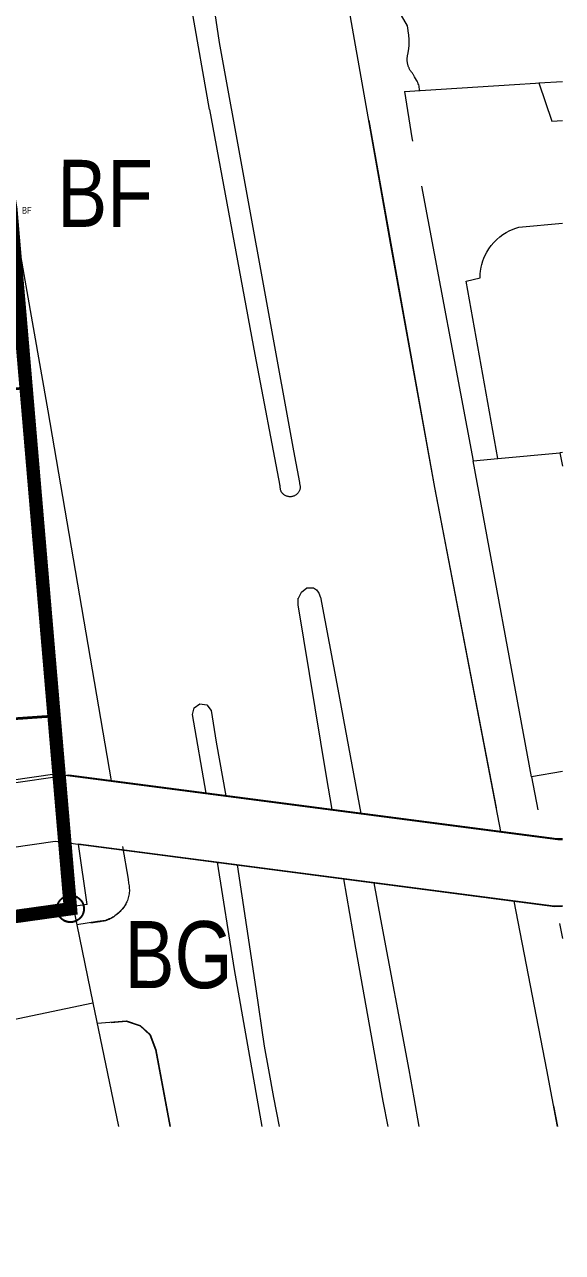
# Model space of a CAD drawing. Header units: millimetres. Extents: x 834681283 to 835686922, y 817551134 to 819407044.
# Drawn here: x 835646777 to 835686922, y 818014357 to 818105933 of the extents above; entities that cross this region are included whole.
import ezdxf
from ezdxf.xclip import XClip

# ---------------------------------------------------------------- set-up
doc = ezdxf.new("R2010")
doc.units = ezdxf.units.MM
doc.header["$LTSCALE"] = 1200
doc.header["$MEASUREMENT"] = 0
doc.header["$XCLIPFRAME"] = 0
doc.linetypes.add('SITE BOUNDARY$0$DASHDOT', pattern=[1, 0.5, -0.25, 0, -0.25])
doc.linetypes.add('SITE BOUNDARY$0$PHANTOM', pattern=[2.5, 1.25, -0.25, 0.25, -0.25, 0.25, -0.25])
doc.layers.get('Defpoints').update_dxf_attribs({"color": 15})
doc.layers.add('12027_SITE$0$00_Base_Plan', color=8, linetype='Continuous', lineweight=18)
doc.layers.add('SITE BOUNDARY$0$AR-SIMS_BL_400', color=1, linetype='SITE BOUNDARY$0$PHANTOM', lineweight=140)
doc.layers.add('SITE BOUNDARY$0$AR-SIMS_BL_SB_400', color=4, linetype='SITE BOUNDARY$0$PHANTOM')
doc.layers.add('SITE BOUNDARY$0$AR-SITE-TXT_AR_BS_', color=4, linetype='Continuous')
doc.styles.add('SITE BOUNDARY$0$CAD_2500_2.5mm', font='arial.ttf', dxfattribs={"height": 6.25})

# ---------------------------------------------------------------- blocks, each defined once
blk = doc.blocks.new('12027_SITE')
at = {"layer": '12027_SITE$0$00_Base_Plan', "linetype": 'Continuous'}
for p, q in [((835336.85656, 818088.49017), (835342.54043, 818056.38627)), ((835354.61037, 818078.8573), (835357.98942, 818060.58531)), ((835371.41945, 818050.66234), (835366.50642, 818078.04109)), ((835357.98942, 818060.58531), (835359.85345, 818050.79031)), ((835342.54043, 818056.38627), (835347.25447, 818028.79227)), ((835360.86344, 818053.40332), (835361.31445, 818051.03432)), ((835363.3425, 818029.11932), (835361.20547, 818041.92032)), ((835344.0925, 818029.20455), (835339.30092, 818028.5116)), ((835380.5258, 818024.45412), (835344.0925, 818029.20455)), ((835443.71518, 818027.02591), (835380.5258, 818024.45412)), ((835380.30262, 818019.44089), (835344.82332, 818024.06694)), ((835345.47379, 818019.56904), (835344.82332, 818024.06694)), ((835348.09543, 818023.90153), (835348.52552, 818021.45128)), ((835436.8217, 818021.74121), (835380.30262, 818019.44089)), ((835345.47379, 818019.56904), (835340.80936, 818018.89449))]:
    blk.add_line(p, q, dxfattribs=at)
at = {"layer": '12027_SITE$0$00_Base_Plan', "linetype": 'Continuous', "flags": 128}
for points in [[(835376.35385, 818024.99808), (835371.41945, 818050.66234), (835368.1134, 818068.88033), (835366.14237, 818079.99333), (835365.04336, 818086.19433)], [(835376.01097, 818026.78144), (835371.41945, 818050.66234), (835368.1134, 818068.88033), (835366.14237, 818079.99333), (835365.04336, 818086.19433)], [(835354.61037, 818078.8573), (835353.27935, 818086.3583), (835352.25234, 818093.90729), (835351.53032, 818101.49129), (835351.1153, 818109.09829), (835351.00828, 818116.71529), (835351.20826, 818124.33129), (835351.71624, 818131.93229), (835352.83921, 818142.0393), (835353.5342, 818147.0763)], [(835354.83626, 818145.4113), (835354.09522, 818140.0033), (835353.29823, 818132.6723), (835352.69726, 818124.1083), (835352.51428, 818115.52429), (835352.7503, 818106.9423), (835353.31732, 818099.2183), (835354.17134, 818091.5203), (835355.31236, 818083.8593), (835360.86344, 818053.40332)], [(835370.26436, 818080.29086), (835370.26536, 818080.39086), (835370.25835, 818080.49086), (835370.24235, 818080.58886), (835370.21735, 818080.68586), (835370.18535, 818080.78086), (835370.14535, 818080.87286), (835370.09734, 818080.95985), (835370.04234, 818081.04385), (835369.89233, 818081.30085), (835369.86933, 818081.34485), (835369.84633, 818081.38885), (835369.82133, 818081.43285), (835369.79533, 818081.47585), (835369.76833, 818081.51785), (835369.74033, 818081.55885), (835369.70033, 818081.61384), (835369.66933, 818081.65284), (835369.63933, 818081.69284), (835369.61132, 818081.73384), (835369.58432, 818081.77584), (835369.55832, 818081.81884), (835369.53432, 818081.86284), (835369.51132, 818081.90784), (835369.49032, 818081.95284), (835369.47032, 818081.99884), (835369.45132, 818082.04484), (835369.43432, 818082.09184), (835369.41931, 818082.13984), (835369.40531, 818082.18784), (835369.39331, 818082.23584), (835369.38231, 818082.28484), (835369.37331, 818082.33384), (835369.36631, 818082.38384), (835369.36031, 818082.43284), (835369.35631, 818082.48284), (835369.35331, 818082.53284), (835369.3523, 818082.58284), (835369.3533, 818082.63284), (835369.3553, 818082.68284), (835369.3593, 818082.73284), (835369.3653, 818082.78284), (835369.3723, 818082.83184), (835369.3893, 818082.92084), (835369.40029, 818082.96984), (835369.41129, 818083.01784), (835369.42129, 818083.06684), (835369.43029, 818083.11684), (835369.43929, 818083.16584), (835369.44729, 818083.21484), (835369.45529, 818083.26384), (835369.46229, 818083.31384), (835369.46928, 818083.36384), (835369.47528, 818083.41284), (835369.48028, 818083.46284), (835369.48528, 818083.51284), (835369.48928, 818083.56184), (835369.49328, 818083.61184), (835369.49628, 818083.66184), (835369.49928, 818083.71184), (835369.50028, 818083.76184), (835369.50227, 818083.81184), (835369.50327, 818083.86184), (835369.50327, 818083.91184), (835369.50227, 818083.96184), (835369.50127, 818084.01184), (835369.50027, 818084.06184), (835369.49827, 818084.11184), (835369.49527, 818084.16184), (835369.49226, 818084.21184), (835369.48826, 818084.26184), (835369.48326, 818084.31084), (835369.47826, 818084.36084), (835369.47326, 818084.41084), (835369.46626, 818084.46084), (835369.46026, 818084.50984), (835369.45226, 818084.55984), (835369.44425, 818084.60884), (835369.43625, 818084.65784), (835369.42725, 818084.70684), (835369.41725, 818084.75584), (835369.37424, 818085.09684), (835368.92422, 818085.85983)], [(835378.94102, 818080.82798), (835379.17817, 818080.84291), (835408.0307, 818082.65911), (835408.84354, 818082.71028), (835409.65638, 818082.76145), (835411.28513, 818082.86397), (835412.04201, 818082.91162), (835412.83347, 818082.96144), (835435.97506, 818084.41815)], [(835369.14445, 818080.21131), (835377.35742, 818080.7283)], [(835369.14445, 818080.21131), (835369.69413, 818076.75255), (835369.74674, 818076.49649)], [(835377.35742, 818080.7283), (835378.94102, 818080.82798)], [(835377.35742, 818080.7283), (835378.94102, 818080.82798)], [(835379.17817, 818080.84291), (835380.15504, 818077.99304), (835381.43629, 818078.06143), (835381.43661, 818078.05701)], [(835379.17817, 818080.84291), (835380.15504, 818077.99304), (835381.43629, 818078.06143), (835381.43661, 818078.05701)], [(835376.11659, 818052.83669), (835373.75299, 818066.06319), (835374.79204, 818066.30345), (835374.80375, 818066.60228), (835374.82719, 818066.8015), (835374.87406, 818067.09642), (835374.92093, 818067.29174), (835375.00686, 818067.57885), (835375.07716, 818067.76635), (835375.15919, 818067.94995), (835375.2959, 818068.21557), (835375.45215, 818068.47144), (835375.62792, 818068.71558), (835375.82323, 818068.9441), (835376.03416, 818069.157), (835376.26072, 818069.35232), (835376.499, 818069.53201), (835376.7529, 818069.69217), (835377.01852, 818069.83085), (835377.20211, 818069.91289), (835377.38961, 818069.98516), (835377.67476, 818070.07501), (835382.04975, 818070.4716)], [(835370.42609, 818073.12808), (835374.28456, 818052.66282)], [(835407.54226, 818057.45073), (835382.31965, 818055.54582), (835382.49548, 818053.44036), (835380.74158, 818053.24305)], [(835380.74158, 818053.24305), (835382.84689, 818042.89634), (835412.69321, 818048.55693), (835411.88997, 818055.21451), (835419.28839, 818055.77914), (835421.4996, 818044.88662), (835420.64029, 818042.23621), (835418.15202, 818041.62482), (835418.74589, 818036.50179), (835412.07014, 818035.20866), (835411.74975, 818038.70865), (835410.47072, 818038.46607), (835385.2806, 818033.68857), (835384.73425, 818033.58494), (835385.37886, 818030.29199), (835378.62498, 818029.07503), (835374.28456, 818052.66282), (835376.11659, 818052.83669)], [(835376.11659, 818052.83669), (835380.74158, 818053.24305)], [(835376.11659, 818052.83669), (835380.74158, 818053.24305)], [(835361.31445, 818051.03432), (835361.32045, 818050.98432), (835361.32945, 818050.93332), (835361.33845, 818050.88332), (835361.34745, 818050.83232), (835361.35645, 818050.78132), (835361.36245, 818050.73132), (835361.36545, 818050.68232), (835361.36445, 818050.63332), (835361.35845, 818050.58632), (835361.34745, 818050.53932), (835361.33145, 818050.49132), (835361.31345, 818050.44432), (835361.29045, 818050.39732), (835361.26545, 818050.35132), (835361.23845, 818050.30732), (835361.20845, 818050.26532), (835361.17645, 818050.22632), (835361.14245, 818050.19132), (835361.10645, 818050.15832), (835361.06745, 818050.12832), (835361.02545, 818050.09932), (835360.98045, 818050.07332), (835360.93345, 818050.04932), (835360.88645, 818050.02932), (835360.83745, 818050.01132), (835360.78945, 818049.99732), (835360.75845, 818049.99032), (835360.74145, 818049.98632), (835360.69345, 818049.98032), (835360.64345, 818049.97632), (835360.59245, 818049.97732), (835360.54145, 818049.98032), (835360.48945, 818049.98732), (835360.43845, 818049.99732), (835360.38845, 818050.01031), (835360.34045, 818050.02631), (835360.29545, 818050.04531), (835360.25245, 818050.06631), (835360.20945, 818050.09231), (835360.16745, 818050.12131), (835360.12645, 818050.15331), (835360.08845, 818050.18831), (835360.05145, 818050.22531), (835360.01745, 818050.26431), (835359.98745, 818050.30431), (835359.96045, 818050.34531), (835359.93745, 818050.38731), (835359.92045, 818050.43231), (835359.90645, 818050.47931), (835359.89645, 818050.52931), (835359.88745, 818050.57931), (835359.88045, 818050.63031), (835359.87345, 818050.68131), (835359.86545, 818050.73231), (835359.85345, 818050.79031)], [(835361.23247, 818042.42132), (835361.46447, 818042.86332), (835361.86347, 818043.18232), (835362.35247, 818043.17332), (835362.59447, 818043.04332), (835362.72247, 818042.86832), (835362.72247, 818042.86732), (835362.72347, 818042.86632), (835362.72347, 818042.86632), (835362.72447, 818042.86532), (835362.72447, 818042.86432), (835362.72447, 818042.86332), (835362.72547, 818042.86232), (835362.72547, 818042.86132), (835362.72647, 818042.86032), (835362.72647, 818042.85932), (835362.72747, 818042.85832), (835362.72747, 818042.85732), (835362.72747, 818042.85632), (835362.72847, 818042.85632), (835362.72847, 818042.85532), (835362.72947, 818042.85432), (835362.72947, 818042.85332), (835362.73047, 818042.85232), (835362.73047, 818042.85132), (835362.73047, 818042.85032), (835362.73147, 818042.84932), (835362.73147, 818042.84832), (835362.73247, 818042.84732), (835362.73247, 818042.84632), (835362.73247, 818042.84532), (835362.73347, 818042.84432), (835362.73347, 818042.84432), (835362.73447, 818042.84332), (835362.73447, 818042.84232), (835362.73547, 818042.84132), (835362.73547, 818042.84032), (835362.73547, 818042.83932), (835362.73647, 818042.83832), (835362.73647, 818042.83732), (835362.73747, 818042.83632), (835362.73747, 818042.83532), (835362.73747, 818042.83432), (835362.73847, 818042.83332), (835362.73847, 818042.83232), (835362.73947, 818042.83132), (835362.73947, 818042.83032), (835362.73947, 818042.82932), (835362.74047, 818042.82932), (835362.74047, 818042.82832), (835362.74147, 818042.82732), (835362.74147, 818042.82632), (835362.74147, 818042.82532), (835362.74247, 818042.82432), (835362.74247, 818042.82332), (835362.74347, 818042.82232), (835362.74347, 818042.82132), (835362.74347, 818042.82032), (835362.74447, 818042.81932), (835362.74447, 818042.81832), (835362.74547, 818042.81732), (835362.74547, 818042.81632), (835362.74547, 818042.81532), (835362.74647, 818042.81432), (835362.74647, 818042.81332), (835362.74747, 818042.81232), (835362.74747, 818042.81132), (835362.74747, 818042.81132), (835362.74847, 818042.81032), (835362.74847, 818042.80932), (835362.74947, 818042.80832), (835362.74947, 818042.80732), (835362.74947, 818042.80632), (835362.75047, 818042.80532), (835362.75047, 818042.80432), (835362.75147, 818042.80332), (835362.75147, 818042.80232), (835362.75147, 818042.80132), (835362.75247, 818042.80032), (835362.75247, 818042.79932), (835362.75247, 818042.79832), (835362.75347, 818042.79732), (835362.75347, 818042.79632), (835362.75447, 818042.79532), (835362.75447, 818042.79432), (835362.75447, 818042.79332), (835362.75547, 818042.79232), (835362.75547, 818042.79132), (835362.75647, 818042.79032), (835362.75647, 818042.78932), (835362.75647, 818042.78832), (835362.75747, 818042.78732), (835362.75747, 818042.78732), (835362.75747, 818042.78632), (835362.75847, 818042.78532), (835362.75847, 818042.78432), (835362.75947, 818042.78332), (835362.75947, 818042.78232), (835362.75947, 818042.78132), (835362.76047, 818042.78032), (835362.76047, 818042.77932), (835362.76147, 818042.77832), (835362.76147, 818042.77732), (835362.76147, 818042.77632), (835362.76247, 818042.77532), (835362.76247, 818042.77432), (835362.76247, 818042.77332), (835362.76347, 818042.77232), (835362.76347, 818042.77132), (835362.76447, 818042.77032), (835362.76447, 818042.76932), (835362.76447, 818042.76832), (835362.76547, 818042.76732), (835362.76547, 818042.76632), (835362.76547, 818042.76532), (835362.76647, 818042.76432), (835362.76647, 818042.76332), (835362.76747, 818042.76232), (835362.76747, 818042.76132), (835362.76747, 818042.76032), (835362.76847, 818042.75932), (835362.76847, 818042.75832), (835362.76847, 818042.75732), (835362.76947, 818042.75632), (835362.76947, 818042.75532), (835362.76947, 818042.75432), (835362.77047, 818042.75332), (835362.77047, 818042.75232), (835362.77147, 818042.75132), (835362.77147, 818042.75032), (835362.77147, 818042.74932), (835362.77247, 818042.74832), (835362.77247, 818042.74732), (835362.77247, 818042.74632), (835362.77347, 818042.74532), (835362.77347, 818042.74432), (835362.77447, 818042.74432), (835362.77447, 818042.74332), (835362.77447, 818042.74232), (835362.77547, 818042.74132), (835362.77547, 818042.74032), (835362.77547, 818042.73932), (835362.77647, 818042.73832), (835362.77647, 818042.73732), (835362.77647, 818042.73632), (835362.77747, 818042.73532), (835362.77747, 818042.73432), (835362.77847, 818042.73332), (835362.77847, 818042.73232), (835362.77847, 818042.73132), (835362.77947, 818042.73032), (835362.77947, 818042.72932), (835362.77947, 818042.72832), (835362.78047, 818042.72732), (835362.78047, 818042.72632), (835362.78047, 818042.72532), (835362.78147, 818042.72432), (835362.78147, 818042.72332), (835362.78247, 818042.72232), (835362.78247, 818042.72132), (835362.78247, 818042.72032), (835362.78347, 818042.71932), (835362.78347, 818042.71832), (835362.78347, 818042.71732), (835362.78447, 818042.71632), (835362.78447, 818042.71532), (835362.78447, 818042.71432), (835362.78547, 818042.71332), (835362.78547, 818042.71232), (835362.78547, 818042.71132), (835362.78647, 818042.71032), (835362.78647, 818042.70932), (835362.78747, 818042.70832), (835362.78747, 818042.70732), (835362.78747, 818042.70632), (835362.78847, 818042.70532), (835362.78847, 818042.70432), (835362.78847, 818042.70332), (835362.78947, 818042.70232), (835362.78947, 818042.70132), (835362.78947, 818042.70032), (835362.79047, 818042.69932), (835362.79047, 818042.69832), (835362.79147, 818042.69732), (835362.79147, 818042.69632), (835362.79147, 818042.69532), (835362.79247, 818042.69432), (835362.79247, 818042.69332), (835362.79247, 818042.69232), (835362.79347, 818042.69132), (835362.79347, 818042.69032), (835362.79347, 818042.68932), (835362.79447, 818042.68832), (835362.79447, 818042.68732), (835362.79447, 818042.68632), (835362.79547, 818042.68532), (835362.79547, 818042.68432), (835362.79647, 818042.68332), (835362.79647, 818042.68232), (835362.79647, 818042.68132), (835362.79747, 818042.68032), (835362.79747, 818042.67932), (835362.79747, 818042.67832), (835362.79847, 818042.67732), (835362.79847, 818042.67632), (835362.79847, 818042.67532), (835362.79947, 818042.67432), (835362.79947, 818042.67332), (835362.79947, 818042.67232), (835362.80047, 818042.67132), (835362.80047, 818042.67032), (835362.80147, 818042.66932), (835362.80147, 818042.66832), (835362.80147, 818042.66732), (835362.80247, 818042.66632), (835362.80247, 818042.66532), (835362.80247, 818042.66432), (835362.80347, 818042.66332), (835362.80347, 818042.66232), (835362.80347, 818042.66132), (835362.80447, 818042.66032), (835362.80447, 818042.65932), (835362.80447, 818042.65832), (835362.80547, 818042.65732), (835362.80547, 818042.65632), (835362.80647, 818042.65532), (835362.80647, 818042.65432), (835362.80647, 818042.65332), (835362.80747, 818042.65232), (835362.80747, 818042.65132), (835362.80747, 818042.65032), (835362.80847, 818042.64932), (835362.80847, 818042.64832), (835362.80847, 818042.64732), (835362.80947, 818042.64632), (835362.80947, 818042.64532), (835362.80947, 818042.64432), (835362.81047, 818042.64332), (835362.81047, 818042.64232), (835362.81147, 818042.64132), (835362.81147, 818042.64032), (835362.81147, 818042.63932), (835362.81247, 818042.63832), (835362.81247, 818042.63732), (835362.81247, 818042.63632), (835362.81347, 818042.63532), (835362.81347, 818042.63432), (835362.81347, 818042.63332), (835362.81447, 818042.63232), (835362.81447, 818042.63132), (835362.81547, 818042.63032), (835362.81547, 818042.62932), (835362.81547, 818042.62832), (835362.81647, 818042.62732), (835362.81647, 818042.62632), (835362.81647, 818042.62532), (835362.81747, 818042.62432), (835362.81747, 818042.62332), (835362.81747, 818042.62232), (835362.81847, 818042.62132), (835362.81847, 818042.62032), (835362.81947, 818042.61932), (835362.81947, 818042.61832), (835362.81947, 818042.61732), (835362.82047, 818042.61632), (835362.82047, 818042.61532), (835362.82047, 818042.61432), (835362.82147, 818042.61332), (835362.82147, 818042.61232), (835362.82147, 818042.61132), (835362.82247, 818042.61132), (835362.82247, 818042.61032), (835362.82347, 818042.60932), (835362.82347, 818042.60832), (835362.82347, 818042.60732), (835362.82447, 818042.60632), (835362.82447, 818042.60532), (835362.82447, 818042.60432), (835362.82547, 818042.60332), (835362.82547, 818042.60232), (835362.82547, 818042.60132), (835362.82647, 818042.60032), (835362.82647, 818042.59932), (835362.82747, 818042.59832), (835362.82747, 818042.59732), (835362.82747, 818042.59632), (835362.82847, 818042.59532), (835362.82847, 818042.59432), (835362.82847, 818042.59332), (835362.82947, 818042.59232), (835362.82947, 818042.59132), (835362.83047, 818042.59032), (835362.83047, 818042.58932), (835362.83047, 818042.58832), (835362.83147, 818042.58732), (835362.83147, 818042.58632), (835362.83147, 818042.58532), (835362.83247, 818042.58432), (835362.83247, 818042.58332), (835362.83347, 818042.58232), (835362.83347, 818042.58132), (835362.83347, 818042.58032), (835362.83447, 818042.57932), (835362.83447, 818042.57832), (835362.83447, 818042.57732), (835362.83547, 818042.57632), (835362.83547, 818042.57532), (835362.83647, 818042.57432), (835362.83647, 818042.57332), (835362.83647, 818042.57232), (835362.83747, 818042.57132), (835362.83747, 818042.57032), (835362.83747, 818042.56932), (835362.83847, 818042.56932), (835362.83847, 818042.56832), (835362.83947, 818042.56732), (835362.83947, 818042.56632), (835362.83947, 818042.56532), (835362.84047, 818042.56432), (835362.84047, 818042.56332), (835362.84147, 818042.56232), (835362.84147, 818042.56132), (835362.84147, 818042.56032), (835362.84247, 818042.55932), (835362.84247, 818042.55832), (835362.84247, 818042.55732), (835362.84347, 818042.55632), (835362.84347, 818042.55532), (835362.84447, 818042.55432), (835362.84447, 818042.55332), (835362.84447, 818042.55232), (835362.84547, 818042.55132), (835362.84547, 818042.55032), (835362.84647, 818042.54932), (835362.84647, 818042.54832), (835362.84647, 818042.54732), (835362.84747, 818042.54632), (835362.84747, 818042.54532), (835362.84847, 818042.54432), (835362.84847, 818042.54432), (835362.84847, 818042.54332), (835362.84947, 818042.54232), (835362.84947, 818042.54132), (835362.85047, 818042.54032), (835362.85047, 818042.53932), (835362.85047, 818042.53832), (835362.85147, 818042.53732), (835362.85147, 818042.53632), (835362.85247, 818042.53532), (835362.85247, 818042.53432), (835362.85247, 818042.53332), (835362.85347, 818042.53232), (835362.85347, 818042.53132), (835362.85447, 818042.53032), (835362.85447, 818042.52932), (835362.85447, 818042.52832), (835362.85547, 818042.52732), (835362.85547, 818042.52732), (835362.85647, 818042.52632), (835362.85647, 818042.52532), (835362.85647, 818042.52432), (835362.85747, 818042.52332), (835362.85747, 818042.52232), (835362.85847, 818042.52132), (835362.85847, 818042.52032), (835362.85847, 818042.51932), (835362.85947, 818042.51832), (835362.85947, 818042.51732), (835362.86047, 818042.51632), (835362.86047, 818042.51532), (835362.86047, 818042.51432), (835362.86147, 818042.51332), (835362.86147, 818042.51232), (835362.86247, 818042.51232), (835362.86247, 818042.51132), (835362.86347, 818042.51032), (835362.86347, 818042.50932), (835362.86347, 818042.50832), (835362.86447, 818042.50732), (835362.86447, 818042.50632), (835362.86547, 818042.50532), (835362.86547, 818042.50432), (835362.86547, 818042.50332), (835362.86647, 818042.50232), (835362.86647, 818042.50132), (835362.86747, 818042.50032), (835362.86747, 818042.50032), (835362.86847, 818042.49932), (835362.86847, 818042.49832), (835362.86847, 818042.49732), (835362.86947, 818042.49632), (835362.86947, 818042.49532), (835362.87047, 818042.49432), (835362.87047, 818042.49332), (835362.87147, 818042.49232), (835362.87147, 818042.49132), (835362.87147, 818042.49032), (835362.87247, 818042.49032), (835362.87247, 818042.48932), (835362.87347, 818042.48832), (835362.87347, 818042.48732), (835362.87447, 818042.48632), (835362.87447, 818042.48532), (835362.87547, 818042.48432), (835362.87547, 818042.48332), (835362.87547, 818042.48232), (835362.87647, 818042.48132), (835362.87647, 818042.48032), (835362.87747, 818042.47932), (835364.16849, 818035.63732), (835365.90224, 818026.36084)], [(835361.20547, 818041.92032), (835361.20547, 818041.92132), (835361.20547, 818041.92232), (835361.20547, 818041.92332), (835361.20547, 818041.92432), (835361.20547, 818041.92532), (835361.20647, 818041.92632), (835361.20647, 818041.92732), (835361.20647, 818041.92832), (835361.20647, 818041.92932), (835361.20647, 818041.93032), (835361.20647, 818041.93132), (835361.20647, 818041.93232), (835361.20647, 818041.93332), (835361.20647, 818041.93432), (835361.20647, 818041.93532), (835361.20647, 818041.93632), (835361.20647, 818041.93732), (835361.20647, 818041.93832), (835361.20647, 818041.93932), (835361.20647, 818041.94032), (835361.20647, 818041.94132), (835361.20747, 818041.94232), (835361.20747, 818041.94332), (835361.20747, 818041.94432), (835361.20747, 818041.94532), (835361.20747, 818041.94632), (835361.20747, 818041.94732), (835361.20747, 818041.94832), (835361.20747, 818041.94932), (835361.20747, 818041.95032), (835361.20747, 818041.95132), (835361.20747, 818041.95232), (835361.20747, 818041.95332), (835361.20747, 818041.95432), (835361.20747, 818041.95532), (835361.20747, 818041.95632), (835361.20747, 818041.95732), (835361.20747, 818041.95832), (835361.20747, 818041.95932), (835361.20747, 818041.96032), (835361.20747, 818041.96132), (835361.20747, 818041.96232), (835361.20847, 818041.96332), (835361.20847, 818041.96432), (835361.20847, 818041.96532), (835361.20847, 818041.96632), (835361.20847, 818041.96732), (835361.20847, 818041.96832), (835361.20847, 818041.96932), (835361.20847, 818041.97032), (835361.20847, 818041.97132), (835361.20847, 818041.97232), (835361.20847, 818041.97332), (835361.20847, 818041.97432), (835361.20847, 818041.97532), (835361.20847, 818041.97632), (835361.20847, 818041.97732), (835361.20847, 818041.97832), (835361.20847, 818041.97932), (835361.20847, 818041.98032), (835361.20847, 818041.98132), (835361.20847, 818041.98232), (835361.20847, 818041.98332), (835361.20847, 818041.98432), (835361.20847, 818041.98532), (835361.20847, 818041.98632), (835361.20847, 818041.98732), (835361.20847, 818041.98832), (835361.20847, 818041.98932), (835361.20847, 818041.99032), (835361.20847, 818041.99232), (835361.20947, 818041.99332), (835361.20947, 818041.99432), (835361.20947, 818041.99532), (835361.20947, 818041.99632), (835361.20947, 818041.99732), (835361.20947, 818041.99832), (835361.20947, 818041.99932), (835361.20947, 818042.00032), (835361.20947, 818042.00132), (835361.20947, 818042.00232), (835361.20947, 818042.00332), (835361.20947, 818042.00432), (835361.20947, 818042.00532), (835361.20947, 818042.00632), (835361.20947, 818042.00732), (835361.20947, 818042.00832), (835361.20947, 818042.00932), (835361.20947, 818042.01032), (835361.20947, 818042.01132), (835361.20947, 818042.01232), (835361.20947, 818042.01332), (835361.20947, 818042.01432), (835361.20947, 818042.01532), (835361.20947, 818042.01632), (835361.20947, 818042.01732), (835361.20947, 818042.01832), (835361.20947, 818042.01932), (835361.20947, 818042.02032), (835361.20947, 818042.02132), (835361.20947, 818042.02232), (835361.20947, 818042.02332), (835361.20947, 818042.02432), (835361.20947, 818042.02532), (835361.20947, 818042.02632), (835361.20947, 818042.02732), (835361.20947, 818042.02832), (835361.20947, 818042.02932), (835361.20947, 818042.03032), (835361.20947, 818042.03132), (835361.20947, 818042.03232), (835361.20947, 818042.03332), (835361.20947, 818042.03432), (835361.20947, 818042.03532), (835361.20947, 818042.03632), (835361.20947, 818042.03732), (835361.20947, 818042.03832), (835361.20947, 818042.03932), (835361.20947, 818042.04032), (835361.20947, 818042.04132), (835361.20947, 818042.04232), (835361.20947, 818042.04332), (835361.20947, 818042.04432), (835361.20947, 818042.04532), (835361.20947, 818042.04632), (835361.20947, 818042.04732), (835361.20947, 818042.04832), (835361.20947, 818042.04932), (835361.20947, 818042.05032), (835361.20947, 818042.05132), (835361.20947, 818042.05232), (835361.20947, 818042.05432), (835361.20947, 818042.05532), (835361.20947, 818042.05632), (835361.20947, 818042.05732), (835361.20947, 818042.05832), (835361.20947, 818042.05932), (835361.20947, 818042.06032), (835361.20947, 818042.06132), (835361.20947, 818042.06232), (835361.20947, 818042.06332), (835361.20947, 818042.06432), (835361.20947, 818042.06532), (835361.20947, 818042.06632), (835361.20947, 818042.06732), (835361.20947, 818042.06832), (835361.20947, 818042.06932), (835361.20947, 818042.07032), (835361.20947, 818042.07132), (835361.20947, 818042.07232), (835361.20947, 818042.07332), (835361.20947, 818042.07432), (835361.20947, 818042.07532), (835361.20947, 818042.07632), (835361.20947, 818042.07732), (835361.20947, 818042.07832), (835361.20947, 818042.07932), (835361.20947, 818042.08032), (835361.20947, 818042.08132), (835361.20947, 818042.08232), (835361.20947, 818042.08332), (835361.20947, 818042.08432), (835361.20947, 818042.08532), (835361.20947, 818042.08632), (835361.20947, 818042.08732), (835361.20947, 818042.08832), (835361.20947, 818042.08932), (835361.20947, 818042.09032), (835361.20947, 818042.09132), (835361.20947, 818042.09232), (835361.20947, 818042.09332), (835361.20947, 818042.09432), (835361.20947, 818042.09532), (835361.20947, 818042.09632), (835361.20947, 818042.09732), (835361.20947, 818042.09832), (835361.20947, 818042.09932), (835361.20947, 818042.10032), (835361.20947, 818042.10232), (835361.20947, 818042.10332), (835361.20947, 818042.10432), (835361.20947, 818042.10532), (835361.20947, 818042.10632), (835361.20947, 818042.10732), (835361.20947, 818042.10832), (835361.20947, 818042.10932), (835361.20947, 818042.11032), (835361.20947, 818042.11132), (835361.20947, 818042.11232), (835361.20947, 818042.11332), (835361.20947, 818042.11432), (835361.20947, 818042.11532), (835361.20947, 818042.11632), (835361.20947, 818042.11732), (835361.20947, 818042.11832), (835361.20947, 818042.11932), (835361.20947, 818042.12032), (835361.20947, 818042.12132), (835361.20947, 818042.12232), (835361.20947, 818042.12332), (835361.20947, 818042.12432), (835361.20947, 818042.12532), (835361.20947, 818042.12632), (835361.20947, 818042.12732), (835361.20947, 818042.12832), (835361.20947, 818042.12932), (835361.20947, 818042.13032), (835361.20947, 818042.13132), (835361.20947, 818042.13232), (835361.20947, 818042.13332), (835361.20947, 818042.13432), (835361.20947, 818042.13532), (835361.20947, 818042.13632), (835361.20947, 818042.13732), (835361.20947, 818042.13832), (835361.20947, 818042.13932), (835361.20947, 818042.14032), (835361.20947, 818042.14132), (835361.20947, 818042.14232), (835361.20947, 818042.14332), (835361.20947, 818042.14432), (835361.20947, 818042.14532), (835361.20947, 818042.14632), (835361.20947, 818042.14732), (835361.20947, 818042.14832), (835361.20947, 818042.15032), (835361.20947, 818042.15132), (835361.20947, 818042.15232), (835361.20947, 818042.15332), (835361.20947, 818042.15432), (835361.20947, 818042.15532), (835361.20947, 818042.15632), (835361.20947, 818042.15732), (835361.20947, 818042.15832), (835361.20947, 818042.15932), (835361.20947, 818042.16032), (835361.20947, 818042.16132), (835361.20947, 818042.16232), (835361.20947, 818042.16332), (835361.20947, 818042.16432), (835361.20947, 818042.16532), (835361.20947, 818042.16632), (835361.20947, 818042.16732), (835361.20947, 818042.16832), (835361.20947, 818042.16932), (835361.20947, 818042.17032), (835361.20947, 818042.17132), (835361.20947, 818042.17232), (835361.20947, 818042.17332), (835361.20947, 818042.17432), (835361.20947, 818042.17532), (835361.20947, 818042.17632), (835361.20947, 818042.17732), (835361.20947, 818042.17832), (835361.20947, 818042.17932), (835361.20947, 818042.18032), (835361.20947, 818042.18132), (835361.20947, 818042.18232), (835361.20947, 818042.18332), (835361.20947, 818042.18432), (835361.20947, 818042.18532), (835361.20947, 818042.18632), (835361.20947, 818042.18732), (835361.20947, 818042.18832), (835361.20947, 818042.18932), (835361.20947, 818042.19032), (835361.20947, 818042.19132), (835361.20947, 818042.19232), (835361.21047, 818042.19332), (835361.21047, 818042.19432), (835361.21047, 818042.19532), (835361.21047, 818042.19632), (835361.21047, 818042.19732), (835361.21047, 818042.19832), (835361.21047, 818042.19932), (835361.21047, 818042.20032), (835361.21047, 818042.20132), (835361.21047, 818042.20232), (835361.21047, 818042.20332), (835361.21047, 818042.20432), (835361.21047, 818042.20632), (835361.21047, 818042.20732), (835361.21047, 818042.20832), (835361.21047, 818042.20932), (835361.21047, 818042.21032), (835361.21047, 818042.21132), (835361.21047, 818042.21232), (835361.21047, 818042.21332), (835361.21047, 818042.21432), (835361.21047, 818042.21532), (835361.21047, 818042.21632), (835361.21047, 818042.21732), (835361.21047, 818042.21832), (835361.21047, 818042.21932), (835361.21047, 818042.22032), (835361.21047, 818042.22132), (835361.21047, 818042.22232), (835361.21047, 818042.22332), (835361.21047, 818042.22432), (835361.21047, 818042.22532), (835361.21047, 818042.22632), (835361.21047, 818042.22732), (835361.21047, 818042.22832), (835361.21047, 818042.22932), (835361.21047, 818042.23032), (835361.21047, 818042.23132), (835361.21047, 818042.23232), (835361.21047, 818042.23332), (835361.21047, 818042.23432), (835361.21047, 818042.23532), (835361.21047, 818042.23632), (835361.21047, 818042.23732), (835361.21147, 818042.23832), (835361.21147, 818042.23932), (835361.21147, 818042.24032), (835361.21147, 818042.24132), (835361.21147, 818042.24232), (835361.21147, 818042.24332), (835361.21147, 818042.24432), (835361.21147, 818042.24532), (835361.21147, 818042.24632), (835361.21147, 818042.24732), (835361.21147, 818042.24832), (835361.21147, 818042.24932), (835361.21147, 818042.25032), (835361.21147, 818042.25132), (835361.21147, 818042.25232), (835361.21147, 818042.25332), (835361.21147, 818042.25432), (835361.21147, 818042.25532), (835361.21147, 818042.25632), (835361.21147, 818042.25732), (835361.21147, 818042.25832), (835361.21147, 818042.25932), (835361.21147, 818042.26032), (835361.21147, 818042.26132), (835361.21247, 818042.26232), (835361.21247, 818042.26332), (835361.21247, 818042.26432), (835361.21247, 818042.26532), (835361.21247, 818042.26632), (835361.21247, 818042.26732), (835361.21247, 818042.26832), (835361.21247, 818042.26932), (835361.21247, 818042.27032), (835361.21247, 818042.27132), (835361.21247, 818042.27232), (835361.21247, 818042.27332), (835361.21247, 818042.27432), (835361.21247, 818042.27532), (835361.21247, 818042.27632), (835361.21247, 818042.27732), (835361.21247, 818042.27832), (835361.21247, 818042.27932), (835361.21347, 818042.28032), (835361.21347, 818042.28132), (835361.21347, 818042.28232), (835361.21347, 818042.28332), (835361.21347, 818042.28432), (835361.21347, 818042.28532), (835361.21347, 818042.28632), (835361.21347, 818042.28732), (835361.21347, 818042.28832), (835361.21347, 818042.28932), (835361.21347, 818042.29032), (835361.21347, 818042.29132), (835361.21347, 818042.29232), (835361.21347, 818042.29332), (835361.21347, 818042.29432), (835361.21447, 818042.29532), (835361.21447, 818042.29632), (835361.21447, 818042.29732), (835361.21447, 818042.29832), (835361.21447, 818042.29932), (835361.21447, 818042.30032), (835361.21447, 818042.30132), (835361.21447, 818042.30232), (835361.21447, 818042.30332), (835361.21447, 818042.30432), (835361.21447, 818042.30532), (835361.21447, 818042.30632), (835361.21547, 818042.30732), (835361.21547, 818042.30832), (835361.21547, 818042.30932), (835361.21547, 818042.31032), (835361.21547, 818042.31132), (835361.21547, 818042.31232), (835361.21547, 818042.31332), (835361.21547, 818042.31432), (835361.21547, 818042.31532), (835361.21547, 818042.31632), (835361.21547, 818042.31732), (835361.21647, 818042.31832), (835361.21647, 818042.31932), (835361.21647, 818042.32032), (835361.21647, 818042.32132), (835361.21647, 818042.32232), (835361.21647, 818042.32332), (835361.21647, 818042.32432), (835361.21647, 818042.32532), (835361.21647, 818042.32632), (835361.21647, 818042.32732), (835361.21747, 818042.32832), (835361.21747, 818042.32932), (835361.21747, 818042.33032), (835361.21747, 818042.33132), (835361.21747, 818042.33232), (835361.21747, 818042.33332), (835361.21747, 818042.33432), (835361.21747, 818042.33532), (835361.21747, 818042.33632), (835361.21747, 818042.33732), (835361.21847, 818042.33832), (835361.21847, 818042.33932), (835361.21847, 818042.34032), (835361.21847, 818042.34132), (835361.21847, 818042.34232), (835361.21847, 818042.34332), (835361.21847, 818042.34432), (835361.21847, 818042.34532), (835361.21947, 818042.34632), (835361.21947, 818042.34732), (835361.21947, 818042.34832), (835361.21947, 818042.34932), (835361.21947, 818042.35032), (835361.21947, 818042.35032), (835361.21947, 818042.35132), (835361.21947, 818042.35232), (835361.22047, 818042.35332), (835361.22047, 818042.35432), (835361.22047, 818042.35532), (835361.22047, 818042.35632), (835361.22047, 818042.35732), (835361.22047, 818042.35832), (835361.22047, 818042.35932), (835361.22147, 818042.36032), (835361.22147, 818042.36132), (835361.22147, 818042.36232), (835361.22147, 818042.36332), (835361.22147, 818042.36432), (835361.22147, 818042.36532), (835361.22147, 818042.36632), (835361.22147, 818042.36732), (835361.22247, 818042.36832), (835361.22247, 818042.36932), (835361.22247, 818042.37032), (835361.22247, 818042.37132), (835361.22247, 818042.37232), (835361.22247, 818042.37332), (835361.22347, 818042.37432), (835361.22347, 818042.37532), (835361.22347, 818042.37632), (835361.22347, 818042.37732), (835361.22347, 818042.37832), (835361.22347, 818042.37932), (835361.22447, 818042.38032), (835361.22447, 818042.38132), (835361.22447, 818042.38232), (835361.22447, 818042.38332), (835361.22447, 818042.38432), (835361.22447, 818042.38532), (835361.22547, 818042.38632), (835361.22547, 818042.38632), (835361.22547, 818042.38732), (835361.22547, 818042.38832), (835361.22547, 818042.38932), (835361.22547, 818042.39032), (835361.22647, 818042.39132), (835361.22647, 818042.39232), (835361.22647, 818042.39332), (835361.22647, 818042.39432), (835361.22647, 818042.39532), (835361.22647, 818042.39632), (835361.22747, 818042.39732), (835361.22747, 818042.39832), (835361.22747, 818042.39932), (835361.22747, 818042.40032), (835361.22747, 818042.40132), (835361.22847, 818042.40232), (835361.22847, 818042.40332), (835361.22847, 818042.40432), (835361.22847, 818042.40532), (835361.22847, 818042.40632), (835361.22947, 818042.40732), (835361.22947, 818042.40832), (835361.22947, 818042.40932), (835361.22947, 818042.41032), (835361.22947, 818042.41032), (835361.23047, 818042.41132), (835361.23047, 818042.41232), (835361.23047, 818042.41332), (835361.23047, 818042.41432), (835361.23047, 818042.41532), (835361.23147, 818042.41632), (835361.23147, 818042.41732), (835361.23147, 818042.41832), (835361.23147, 818042.41932), (835361.23147, 818042.42032), (835361.23247, 818042.42132)], [(835354.34853, 818027.8673), (835353.33049, 818033.7233), (835353.44949, 818034.2363), (835353.88649, 818034.5313), (835354.40749, 818034.4493), (835354.73249, 818034.0333), (835355.1035, 818031.6633)], [(835355.1035, 818031.6633), (835355.8176, 818027.67575)], [(835363.76233, 818026.63986), (835363.3425, 818029.11932)], [(835378.62498, 818029.07503), (835379.09733, 818026.61997)], [(835378.62498, 818029.07503), (835379.09733, 818026.61997)], [(835359.09258, 818000.00231), (835358.83557, 818001.27231), (835356.46254, 818014.7213), (835355.20595, 818022.71318)], [(835356.65727, 818022.52394), (835358.05054, 818013.26331), (835358.69155, 818009.00231), (835359.01056, 818007.22931), (835359.37956, 818005.18231), (835360.30158, 818000.30331), (835360.36158, 818000.00231)], [(835348.52552, 818021.45128), (835348.53552, 818021.35128), (835348.54952, 818021.25128), (835348.56452, 818021.15028), (835348.57952, 818021.05028), (835348.59452, 818020.95028), (835348.60752, 818020.84928), (835348.61752, 818020.75028), (835348.62252, 818020.65028), (835348.62253, 818020.55228), (835348.61553, 818020.45428), (835348.60253, 818020.35728), (835348.58453, 818020.25928), (835348.56153, 818020.16128), (835348.53553, 818020.06228), (835348.50453, 818019.96528), (835348.46953, 818019.86928), (835348.43153, 818019.77428), (835348.39053, 818019.68228), (835348.34453, 818019.59228), (835348.29653, 818019.50628), (835348.24553, 818019.42228), (835348.18853, 818019.34128), (835348.12753, 818019.26228), (835348.06253, 818019.18528), (835347.99453, 818019.11128), (835347.92353, 818019.03828), (835347.84953, 818018.96828), (835347.77453, 818018.89928), (835347.69753, 818018.83328), (835347.62053, 818018.77028), (835347.54253, 818018.70828), (835347.46153, 818018.65028), (835347.37753, 818018.59628), (835347.28953, 818018.54628), (835347.19953, 818018.49928), (835347.10753, 818018.45728), (835347.01453, 818018.41828), (835346.92153, 818018.38328), (835346.82753, 818018.35328), (835346.73053, 818018.32928), (835346.63253, 818018.31028), (835346.53353, 818018.29528), (835346.43353, 818018.28228), (835346.33353, 818018.27028), (835346.23353, 818018.25728), (835345.74053, 818018.18128)], [(835368.52758, 818000.00234), (835367.56757, 818004.89833), (835365.51154, 818016.30933), (835364.63539, 818021.4837)], [(835366.86818, 818021.19257), (835367.37453, 818018.48333)], [(835380.65257, 818002.63837), (835379.76956, 818007.22937), (835377.34787, 818019.82615)], [(835344.47189, 818019.16851), (835344.57338, 818018.67598), (835344.70267, 818018.04857)], [(835344.47189, 818019.16851), (835344.57338, 818018.67598), (835344.70267, 818018.04857)], [(835348.40509, 818019.71085), (835348.36029, 818019.62155), (835348.31207, 818019.53484), (835348.26047, 818019.45144), (835348.20406, 818019.37033), (835348.14311, 818019.29135), (835348.07819, 818019.21452), (835348.00984, 818019.13984), (835347.93862, 818019.06731), (835347.86506, 818018.99695), (835347.78971, 818018.92877), (835347.71313, 818018.86276), (835347.63586, 818018.79894), (835347.5582, 818018.73741), (835347.4773, 818018.67937), (835347.39271, 818018.62521), (835347.30506, 818018.57492), (835347.21499, 818018.52849), (835347.12312, 818018.4859), (835347.03008, 818018.44716), (835346.93651, 818018.41226), (835346.8424, 818018.38195), (835346.74618, 818018.3581), (835346.6482, 818018.33944), (835346.54898, 818018.32448), (835346.44902, 818018.3117), (835346.34882, 818018.2996), (835346.2489, 818018.28668), (835344.70267, 818018.04857)], [(835348.40509, 818019.71085), (835348.36029, 818019.62155), (835348.31207, 818019.53484), (835348.26047, 818019.45144), (835348.20406, 818019.37033), (835348.14311, 818019.29135), (835348.07819, 818019.21452), (835348.00984, 818019.13984), (835347.93862, 818019.06731), (835347.86506, 818018.99695), (835347.78971, 818018.92877), (835347.71313, 818018.86276), (835347.63586, 818018.79894), (835347.5582, 818018.73741), (835347.4773, 818018.67937), (835347.39271, 818018.62521), (835347.30506, 818018.57492), (835347.21499, 818018.52849), (835347.12312, 818018.4859), (835347.03008, 818018.44716), (835346.93651, 818018.41226), (835346.8424, 818018.38195), (835346.74618, 818018.3581), (835346.6482, 818018.33944), (835346.54898, 818018.32448), (835346.44902, 818018.3117), (835346.34882, 818018.2996), (835346.2489, 818018.28668), (835344.70267, 818018.04857)], [(835344.70267, 818018.04857), (835345.90348, 818012.22137)], [(835344.70267, 818018.04857), (835345.90348, 818012.22137)], [(835367.37453, 818018.48333), (835369.48456, 818007.22934), (835369.84056, 818005.14334), (835370.78758, 818000.00234)], [(835380.7256, 818018.15685), (835381.13702, 818016.01845)], [(835380.7256, 818018.15685), (835381.13702, 818016.01845)], [(835320.45412, 818000.03065), (835319.21146, 818006.63023), (835345.90348, 818012.22137)], [(835320.45412, 818000.03065), (835319.21146, 818006.63023), (835345.90348, 818012.22137)], [(835345.90348, 818012.22137), (835348.43882, 818000.03133)], [(835345.90348, 818012.22137), (835348.43882, 818000.03133)], [(835346.2177, 818010.71059), (835348.39684, 818010.90058), (835349.43326, 818010.54806), (835350.172, 818009.87711), (835350.5971, 818008.75638), (835352.20116, 818000.03142)], [(835346.2177, 818010.71059), (835348.39684, 818010.90058), (835349.43326, 818010.54806), (835350.172, 818009.87711), (835350.5971, 818008.75638), (835352.20116, 818000.03142)], [(835347.26955, 818010.77428), (835348.38155, 818010.87128), (835349.41755, 818010.51929), (835350.15655, 818009.84829), (835350.58156, 818008.72729), (835352.18558, 818000.00229)], [(835380.65225, 818002.63845), (835380.2929, 818004.50757)], [(835380.66793, 818002.66819), (835380.30853, 818004.53731)], [(835380.66793, 818002.66819), (835380.30853, 818004.53731)]]:
    blk.add_lwpolyline(points, dxfattribs=at)
at = {"layer": '12027_SITE$0$00_Base_Plan', "linetype": 'Continuous', "extrusion": (-2.78236e-25, -3.47277e-24, -1), "elevation": 0, "flags": 128}
for points in [[(-835251.77038, 818016.07741), (-835343.05226, 818029.3051), (-835343.05226, 818029.3051), (-835380.58773, 818024.41096), (-835380.58773, 818024.41096), (-835443.77711, 818026.98275), (-835443.77711, 818026.98275)], [(-835436.88381, 818021.69819), (-835436.88363, 818021.69805), (-835436.88363, 818021.69805), (-835380.36455, 818019.39773), (-835380.36455, 818019.39773), (-835343.0875, 818024.25818), (-835252.48603, 818011.12888)]]:
    blk.add_lwpolyline(points, dxfattribs=at)
blk = doc.blocks.new('SITE BOUNDARY$0$x-boundary')
at = {"layer": 'Defpoints', "color": 30, "linetype": 'SITE BOUNDARY$0$DASHDOT', "const_width": 1, "flags": 128}
blk.add_lwpolyline([(834949.395, 818181.613), (834966.122, 818181.875), (835118.343, 818191.353), (835121.711, 818191.558, 0.347225), (835144.526, 818179.01), (835205.839, 818189.264), (835226.76, 818192.763, 0.042367), (835251.344, 818199.05), (835253.496, 818199.875), (835336.548, 818205.447), (835336.791, 818204.998), (835338.006, 818193.445), (835338.387, 818177.043), (835337.676, 818162.317), (835336.374, 818150.707), (835335.943, 818146.535), (835335.078, 818138.01), (835334.561, 818125.55), (835334.745, 818110.371), (835335.806, 818094.515), (835339.776, 818071.453), (835344.225, 818019.246), (835265.008, 818008.157), (835250.145, 818006.082), (835219.515, 818003.188), (835170.783, 817998.958), (834937.715, 817969.156), (834936.337, 817964.534), (834919.733, 817960.869), (834910.448, 817961.875), (834892.261, 817958.575), (834867.11, 817956.158), (834854.763, 817954.218), (834831.796, 817952.938), (834809.122, 817948.913), (834805.332, 817949.701), (834786.498, 817945.16), (834739.363, 817940.207), (834722.401, 817937.921), (834717.894, 817936.649), (834708.259, 817935.049), (834694.581, 817933.509), (834687.683, 817936.854), (834552.251, 817919.489), (834427.481, 817871.856), (834422.426, 817865.906), (834398.36, 817846.374), (834371.127, 817819.016), (834357.334, 817802.65), (834345.46, 817778.03), (834335.418, 817757.919, -0.305542), (834321.131, 817746.233), (834302.565, 817746.008), (834292.36, 817748.208), (834267.601, 817746.622), (834095.099, 817746.458), (834084.478, 817748.749), (834079.554, 817752.524), (834078.066, 817752.62), (834069.088, 817746.181), (834066.211, 817746.056), (834061.445, 817746.773), (834056.724, 817746.618), (834047.613, 817747.372), (834032.031, 817756.594), (834014.286, 817769.672), (833995.217, 817786.385), (833980.295, 817801.763), (833962.533, 817823.975), (833953.531, 817838.011), (833947.358, 817854.992), (833946.924, 818070.715, -0.215451), (834003.567, 818209.662), (834003.513, 818271.667), (834240.006, 818271.909), (834328.819, 818399.503), (834368.25, 818372.187), (834334.004, 818320.998), (834339.839, 818317.115, -0.414936), (834340.67, 818312.948), (834325.104, 818289.698, -0.340589), (834311.223, 818285.028, 0.384724), (834290.258, 818276.096, -0.045806), (834261.132, 818214.492), (834162.98, 818056.875, 0.235693), (834159.885, 818024.2), (834158.346, 818022.405, 0.210269), (834181.316, 818000.738), (834182.813, 818002.485, 0.231174), (834214.984, 818007.15), (834353.47, 818101.509, 0.025637), (834365.516, 818111.305), (834369.302, 818114.837), (834377.863, 818123.104, -0.417894), (834382.132, 818123.056), (834386.22, 818118.822, 0.426202), (834389.128, 818118.69), (834428.79, 818156.989, -0.5376), (834433.676, 818155.904), (834433.728, 818152.487), (834438.28, 818169.875), (834460.825, 818185.639, -0.390173), (834489.68, 818188.941), (834492.812, 818186.375), (834497.75, 818181.812, 0.125108), (834546.312, 818161.687), (834570.562, 818158.5), (834615.062, 818157.312), (834652.562, 818159.937), (834669.681, 818161.906), (834700.217, 818162.108), (834709.828, 818162.672), (834837.985, 818163.521, 0.026444), (834854.445, 818164.502, 0.001857), (834855.596, 818164.636, 0.055256), (834860.316, 818165.742, 0.231086), (834874.017, 818180.131), (834880.689, 818180.535), (834904.743, 818180.912, 0.077312), (834909.186, 818172.281, 0.267536), (834920.03, 818167.46, 0.036377), (834937.244, 818170.544, 0.249417)], format="xyb", close=True, dxfattribs=at)
at = {"layer": 'Defpoints', "color": 30}
blk.add_circle((835344.225, 818019.246), 1, dxfattribs=at)
at = {"layer": 'Defpoints', "color": 30, "style": 'SITE BOUNDARY$0$CAD_2500_2.5mm', "oblique": 360, "width": 0.8}
for s, p in [('BF', (835343.239, 818070.106)), ('BG', (835348.258, 818013.332))]:
    blk.add_text(s, height=5, rotation=359.90918, dxfattribs=at).set_placement(p)
blk = doc.blocks.new('SITE BOUNDARY')
at = {"layer": 'SITE BOUNDARY$0$AR-SIMS_BL_400', "ltscale": 3, "const_width": 0.2}
blk.add_lwpolyline([(834937.712, 817969.158), (835170.78, 817998.962), (835219.512, 818003.192), (835250.142, 818006.087), (835265.005, 818008.162), (835344.222, 818019.252), (835342.997, 818033.624), (835264.775, 818028.202), (835250.055, 818027.09), (835232.205, 818024.9), (835138.996, 818013.464)], dxfattribs=at)
blk.add_lwpolyline([(835340.912, 818058.085), (835301.071, 818055.3), (835299.43, 818078.743), (835228.827, 818073.806), (835232.205, 818024.9), (835250.055, 818027.09), (835264.775, 818028.202), (835342.997, 818033.624), (835340.912, 818058.085)], close=True, dxfattribs=at)
at = {"layer": 'SITE BOUNDARY$0$AR-SIMS_BL_SB_400', "ltscale": 5, "const_width": 0.5}
blk.add_lwpolyline([(835335.806, 818094.515), (835339.776, 818071.453), (835340.912, 818058.085), (835340.912, 818058.085), (835340.912, 818058.085), (835342.997, 818033.624), (835344.222, 818019.252), (835265.005, 818008.162), (835250.142, 818006.087), (835219.512, 818003.192), (835170.78, 817998.962), (834937.712, 817969.158)], dxfattribs=at)
at = {"layer": 'Defpoints'}
blk.add_blockref('SITE BOUNDARY$0$x-boundary', (0, 0), dxfattribs=at)
at = {"layer": 'SITE BOUNDARY$0$AR-SITE-TXT_AR_BS_', "color": 4, "style": 'SITE BOUNDARY$0$CAD_2500_2.5mm', "oblique": 360, "width": 0.8}
blk.add_text('BF', height=0.5, rotation=359.90918, dxfattribs=at).set_placement((835340.605, 818071.085))

msp = doc.modelspace()

# ---------------------------------------------------------------- block references
ref = msp.add_blockref('12027_SITE', (305980.4, 20741.3), dxfattribs=dict(xscale=1000, yscale=1000, zscale=1000))
XClip(ref).set_block_clipping_path([(835171.4179906907, 818003.0079180738), (835380.9419443216, 818241.1415228392)])
ref = msp.add_blockref('SITE BOUNDARY', (305980.4, 20741.3), dxfattribs=dict(xscale=1000, yscale=1000, zscale=1000))
XClip(ref).set_block_clipping_path([(835171.4179906907, 818003.0079180738), (835381.5676709538, 818003.0079180738), (835380.9419443216, 818241.1415228392), (835171.4179906907, 818241.1415228392)])

doc.saveas('drawing.dxf')
